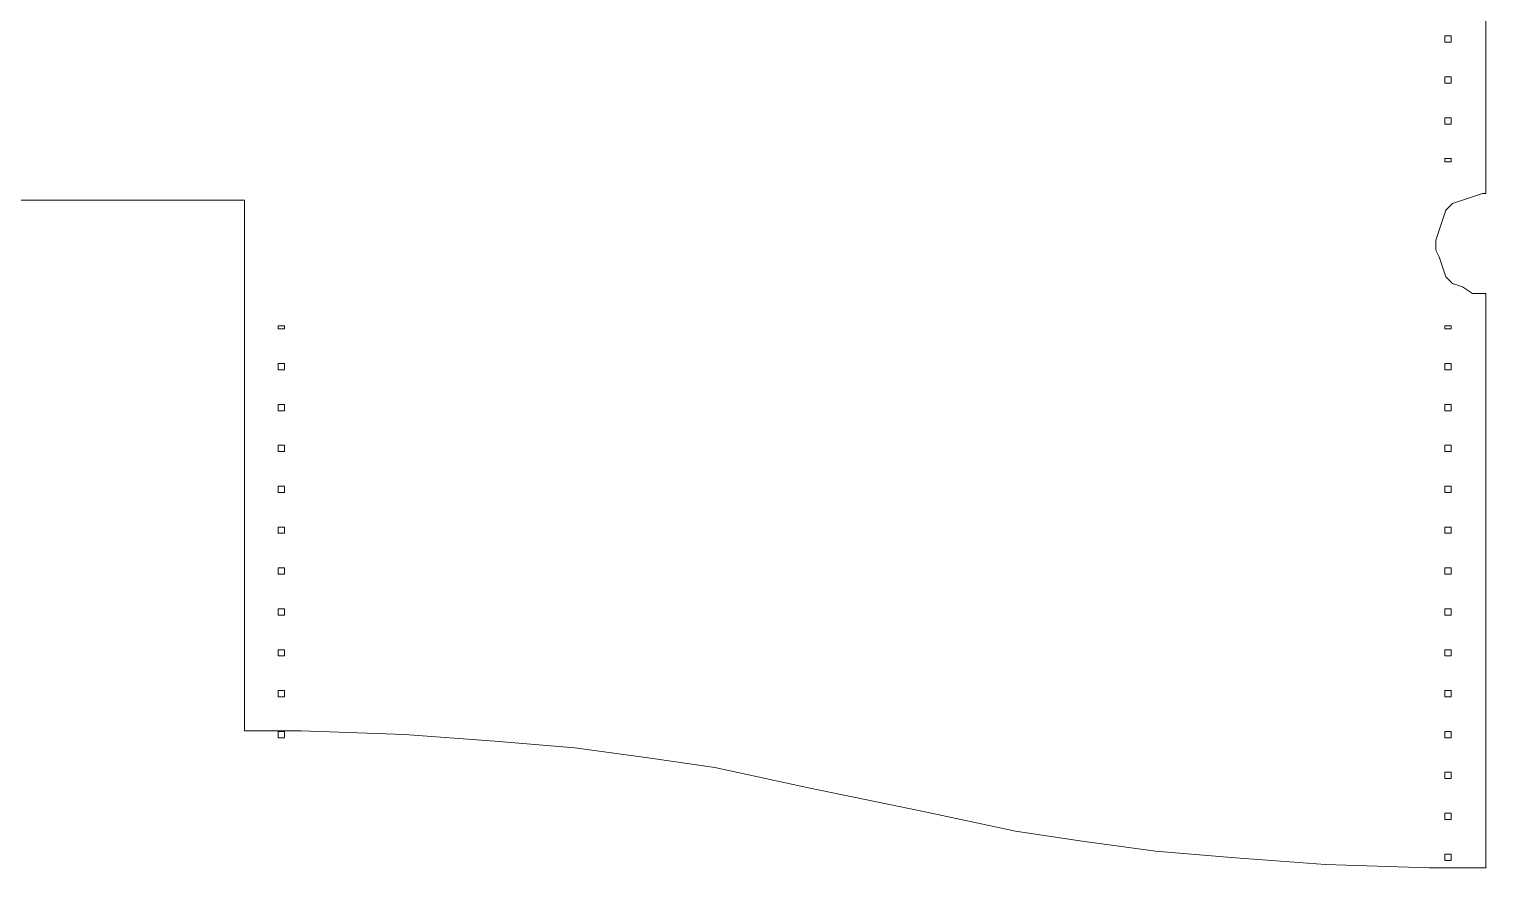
# Model space of a CAD drawing. Extents: x -34 to 197, y 103 to 243.
# Drawn here: x 81.9 to 197.4, y 103.4 to 169.8 of the extents above; entities that cross this region are included whole.
import ezdxf

# ---------------------------------------------------------------- set-up
doc = ezdxf.new("R2010")
doc.units = 0
doc.layers.add('OUTER_WALLET', color=7, linetype='CONTINUOUS', lineweight=5, true_color=0xffffff)

# ---------------------------------------------------------------- blocks, each defined once
blk = doc.blocks.new('BLOCK_2')
at = {"layer": 'OUTER_WALLET', "color": 1, "true_color": 0xff0000}
for points in [[(194.68, 168.81), (194.18, 168.81), (194.18, 169.31), (194.68, 169.31), (194.68, 168.81)], [(194.68, 165.57), (194.18, 165.57), (194.18, 166.07), (194.68, 166.07), (194.68, 165.57)], [(194.68, 162.33), (194.18, 162.33), (194.18, 162.83), (194.68, 162.83), (194.68, 162.33)], [(194.68, 159.34), (194.18, 159.34), (194.18, 159.59), (194.68, 159.59), (194.68, 159.34)], [(102.18, 146.09), (101.68, 146.09), (101.68, 146.34), (102.18, 146.34), (102.18, 146.09)], [(194.68, 146.09), (194.18, 146.09), (194.18, 146.34), (194.68, 146.34), (194.68, 146.09)], [(102.18, 142.85), (101.68, 142.85), (101.68, 143.35), (102.18, 143.35), (102.18, 142.85)], [(194.68, 142.85), (194.18, 142.85), (194.18, 143.35), (194.68, 143.35), (194.68, 142.85)], [(102.18, 139.61), (101.68, 139.61), (101.68, 140.11), (102.18, 140.11), (102.18, 139.61)], [(194.68, 139.61), (194.18, 139.61), (194.18, 140.11), (194.68, 140.11), (194.68, 139.61)], [(102.18, 136.37), (101.68, 136.37), (101.68, 136.87), (102.18, 136.87), (102.18, 136.37)], [(194.68, 136.37), (194.18, 136.37), (194.18, 136.87), (194.68, 136.87), (194.68, 136.37)], [(102.18, 133.13), (101.68, 133.13), (101.68, 133.63), (102.18, 133.63), (102.18, 133.13)], [(194.68, 133.13), (194.18, 133.13), (194.18, 133.63), (194.68, 133.63), (194.68, 133.13)], [(102.18, 129.89), (101.68, 129.89), (101.68, 130.39), (102.18, 130.39), (102.18, 129.89)], [(194.68, 129.89), (194.18, 129.89), (194.18, 130.39), (194.68, 130.39), (194.68, 129.89)], [(102.18, 126.65), (101.68, 126.65), (101.68, 127.15), (102.18, 127.15), (102.18, 126.65)], [(194.68, 126.65), (194.18, 126.65), (194.18, 127.15), (194.68, 127.15), (194.68, 126.65)], [(102.18, 123.41), (101.68, 123.41), (101.68, 123.91), (102.18, 123.91), (102.18, 123.41)], [(194.68, 123.41), (194.18, 123.41), (194.18, 123.91), (194.68, 123.91), (194.68, 123.41)], [(102.18, 120.17), (101.68, 120.17), (101.68, 120.67), (102.18, 120.67), (102.18, 120.17)], [(194.68, 120.17), (194.18, 120.17), (194.18, 120.67), (194.68, 120.67), (194.68, 120.17)], [(102.18, 116.93), (101.68, 116.93), (101.68, 117.43), (102.18, 117.43), (102.18, 116.93)], [(194.68, 116.93), (194.18, 116.93), (194.18, 117.43), (194.68, 117.43), (194.68, 116.93)], [(102.18, 113.69), (101.68, 113.69), (101.68, 114.19), (102.18, 114.19), (102.18, 113.69)], [(194.68, 113.69), (194.18, 113.69), (194.18, 114.19), (194.68, 114.19), (194.68, 113.69)], [(194.68, 110.45), (194.18, 110.45), (194.18, 110.95), (194.68, 110.95), (194.68, 110.45)], [(194.68, 107.21), (194.18, 107.21), (194.18, 107.71), (194.68, 107.71), (194.68, 107.21)], [(194.68, 103.97), (194.18, 103.97), (194.18, 104.47), (194.68, 104.47), (194.68, 103.97)]]:
    blk.add_lwpolyline(points, dxfattribs=at)

msp = doc.modelspace()

# ---------------------------------------------------------------- linework, layer by layer
at = {"layer": 'OUTER_WALLET', "color": 1, "true_color": 0xff0000}
msp.add_lwpolyline([(197.43, 243.34), (197.43, 156.82), (197.17, 156.82), (196.37, 156.56), (195.58, 156.3), (194.79, 156.03), (194.26, 155.5), (193.99, 154.71), (193.73, 153.91), (193.46, 153.12), (193.46, 152.33), (193.73, 151.8), (193.99, 151), (194.26, 150.21), (194.79, 149.68), (195.58, 149.42), (196.37, 148.89), (197.17, 148.89), (197.43, 148.89), (197.43, 103.38), (192.93, 103.38), (184.73, 103.64), (177.59, 104.17), (171.24, 104.7), (165.42, 105.5), (160.13, 106.29), (152.72, 107.88), (143.72, 109.73), (136.31, 111.32), (131.02, 112.11), (125.2, 112.9), (118.85, 113.43), (111.71, 113.96), (103.51, 114.23), (99.01, 114.23), (99.01, 156.3), (64.88, 156.3)], dxfattribs=at)

# ---------------------------------------------------------------- block references
at = {"layer": 'OUTER_WALLET'}
msp.add_blockref('BLOCK_2', (0, 0), dxfattribs=at)

doc.saveas('drawing.dxf')
